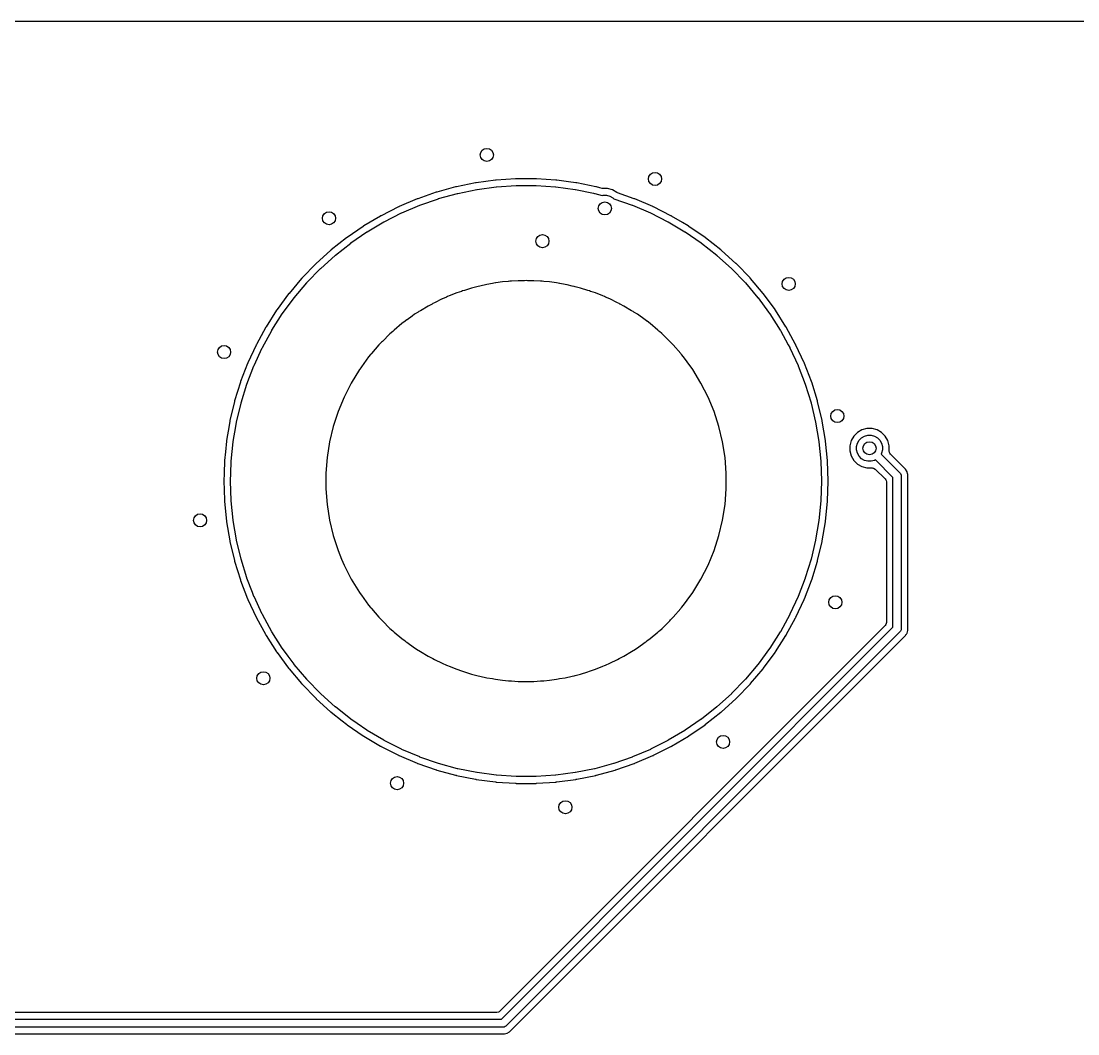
# Model space of a CAD drawing. Header units: inches. Extents: x 0.79 to 7.64, y -5.35 to -0.98.
# Drawn here: x 5.103 to 6.37, y -2.198 to -0.984 of the extents above; entities that cross this region are included whole.
import ezdxf

# ---------------------------------------------------------------- set-up
doc = ezdxf.new("R2010")
doc.units = ezdxf.units.IN
doc.header["$MEASUREMENT"] = 0
doc.layers.add('BLACK', color=250, linetype='CONTINUOUS')

msp = doc.modelspace()

# ---------------------------------------------------------------- linework, layer by layer
at = {"layer": 'BLACK', "linetype": 'CONTINUOUS'}
for p, q in [((4.4137, -0.9843), (7.4407, -0.9843)), ((5.648, -1.1781), (5.6251, -1.1828)), ((5.6482, -1.1781), (5.648, -1.1781)), ((5.6485, -1.178), (5.6482, -1.1781)), ((5.6488, -1.178), (5.6485, -1.178)), ((5.672, -1.1749), (5.6488, -1.178)), ((5.6722, -1.1749), (5.672, -1.1749)), ((5.6725, -1.1748), (5.6722, -1.1749)), ((5.6722, -1.1749), (5.6722, -1.1749)), ((5.6728, -1.1748), (5.6725, -1.1748)), ((5.6725, -1.1748), (5.6725, -1.1748)), ((5.6725, -1.1748), (5.6725, -1.1748)), ((5.6961, -1.1732), (5.6728, -1.1748)), ((5.6963, -1.1732), (5.6961, -1.1732)), ((5.6964, -1.1732), (5.6963, -1.1732)), ((5.6967, -1.1732), (5.6964, -1.1732)), ((5.6964, -1.1732), (5.6964, -1.1732)), ((5.697, -1.1732), (5.6967, -1.1732)), ((5.7203, -1.1732), (5.697, -1.1732)), ((5.697, -1.1732), (5.697, -1.1732)), ((5.7206, -1.1732), (5.7203, -1.1732)), ((5.7203, -1.1732), (5.7203, -1.1732)), ((5.7209, -1.1732), (5.7206, -1.1732)), ((5.721, -1.1732), (5.7209, -1.1732)), ((5.7209, -1.1732), (5.7209, -1.1732)), ((5.7212, -1.1732), (5.721, -1.1732)), ((5.7445, -1.1748), (5.7212, -1.1732)), ((5.7448, -1.1748), (5.7445, -1.1748)), ((5.7451, -1.1749), (5.7448, -1.1748)), ((5.7453, -1.1749), (5.7451, -1.1749)), ((5.7454, -1.1749), (5.7453, -1.1749)), ((5.7596, -1.1768), (5.7454, -1.1749)), ((5.7685, -1.178), (5.7596, -1.1768)), ((5.7688, -1.178), (5.7685, -1.178)), ((5.7691, -1.1781), (5.7688, -1.178)), ((5.7688, -1.178), (5.7688, -1.178)), ((5.7688, -1.178), (5.7688, -1.178)), ((5.7694, -1.1781), (5.7691, -1.1781)), ((5.7923, -1.1828), (5.7694, -1.1781)), ((5.7694, -1.1781), (5.7694, -1.1781)), ((5.7694, -1.1781), (5.7694, -1.1781)), ((5.6009, -1.1894), (5.5788, -1.1971)), ((5.6011, -1.1893), (5.6009, -1.1894)), ((5.6014, -1.1892), (5.6011, -1.1893)), ((5.6017, -1.1892), (5.6014, -1.1892)), ((5.6242, -1.183), (5.6017, -1.1892)), ((5.6038, -1.197), (5.6264, -1.1908)), ((5.6245, -1.1829), (5.6242, -1.183)), ((5.6248, -1.1829), (5.6245, -1.1829)), ((5.625, -1.1828), (5.6248, -1.1829)), ((5.6251, -1.1828), (5.625, -1.1828)), ((5.6251, -1.1828), (5.6251, -1.1828)), ((5.6251, -1.1828), (5.6251, -1.1828)), ((5.6264, -1.1908), (5.6267, -1.1907)), ((5.6267, -1.1907), (5.6496, -1.1861)), ((5.6496, -1.1861), (5.6499, -1.186)), ((5.6499, -1.186), (5.673, -1.1829)), ((5.673, -1.1829), (5.6734, -1.1829)), ((5.6734, -1.1829), (5.6967, -1.1813)), ((5.6967, -1.1813), (5.697, -1.1813)), ((5.697, -1.1813), (5.7203, -1.1813)), ((5.7203, -1.1813), (5.7207, -1.1813)), ((5.7207, -1.1813), (5.744, -1.1829)), ((5.744, -1.1829), (5.7443, -1.1829)), ((5.7443, -1.1829), (5.7674, -1.186)), ((5.7674, -1.186), (5.7678, -1.1861)), ((5.7678, -1.1861), (5.7896, -1.1905)), ((5.7896, -1.1905), (5.7906, -1.1907)), ((5.7906, -1.1907), (5.791, -1.1908)), ((5.791, -1.1908), (5.8001, -1.1933)), ((5.7925, -1.1829), (5.7923, -1.1828)), ((5.7928, -1.1829), (5.7925, -1.1829)), ((5.7925, -1.1829), (5.7925, -1.1829)), ((5.7925, -1.1829), (5.7925, -1.1829)), ((5.7931, -1.183), (5.7928, -1.1829)), ((5.7928, -1.1829), (5.7928, -1.1829)), ((5.7973, -1.1841), (5.7931, -1.183)), ((5.8, -1.1849), (5.7973, -1.1841)), ((5.801, -1.185), (5.8, -1.1849)), ((5.8063, -1.185), (5.801, -1.185)), ((5.8123, -1.1866), (5.8063, -1.185)), ((5.8063, -1.185), (5.8063, -1.185)), ((5.8177, -1.1897), (5.8123, -1.1866)), ((5.8178, -1.1898), (5.8177, -1.1897)), ((5.8177, -1.1897), (5.8177, -1.1897)), ((5.8185, -1.1901), (5.8178, -1.1898)), ((5.8385, -1.1971), (5.8185, -1.1901)), ((5.578, -1.1974), (5.5565, -1.2065)), ((5.5783, -1.1973), (5.578, -1.1974)), ((5.5786, -1.1972), (5.5783, -1.1973)), ((5.5788, -1.1971), (5.5786, -1.1972)), ((5.5815, -1.2047), (5.6035, -1.1971)), ((5.6035, -1.1971), (5.6038, -1.197)), ((5.8001, -1.1933), (5.8011, -1.193)), ((5.8011, -1.193), (5.8052, -1.193)), ((5.8052, -1.193), (5.8092, -1.1941)), ((5.8092, -1.1941), (5.8127, -1.1962)), ((5.8127, -1.1962), (5.8136, -1.197)), ((5.8136, -1.197), (5.8138, -1.1971)), ((5.8138, -1.1971), (5.8359, -1.2047)), ((5.8388, -1.1972), (5.8385, -1.1971)), ((5.8391, -1.1973), (5.8388, -1.1972)), ((5.8393, -1.1974), (5.8391, -1.1973)), ((5.8608, -1.2065), (5.8393, -1.1974)), ((5.5557, -1.2069), (5.5349, -1.2174)), ((5.5385, -1.2246), (5.5594, -1.2141)), ((5.556, -1.2068), (5.5557, -1.2069)), ((5.5563, -1.2066), (5.556, -1.2068)), ((5.5565, -1.2065), (5.5563, -1.2066)), ((5.5594, -1.2141), (5.5597, -1.214)), ((5.5597, -1.214), (5.5812, -1.2048)), ((5.5812, -1.2048), (5.5815, -1.2047)), ((5.8359, -1.2047), (5.8362, -1.2048)), ((5.8362, -1.2048), (5.8577, -1.214)), ((5.8577, -1.214), (5.858, -1.2141)), ((5.858, -1.2141), (5.8788, -1.2246)), ((5.8611, -1.2066), (5.8608, -1.2065)), ((5.8614, -1.2068), (5.8611, -1.2066)), ((5.8616, -1.2069), (5.8614, -1.2068)), ((5.8824, -1.2174), (5.8616, -1.2069)), ((5.5341, -1.2178), (5.514, -1.2297)), ((5.5181, -1.2367), (5.5382, -1.2248)), ((5.5343, -1.2177), (5.5341, -1.2178)), ((5.5346, -1.2175), (5.5343, -1.2177)), ((5.5349, -1.2174), (5.5346, -1.2175)), ((5.5382, -1.2248), (5.5385, -1.2246)), ((5.8788, -1.2246), (5.8791, -1.2248)), ((5.8791, -1.2248), (5.8992, -1.2367)), ((5.8827, -1.2175), (5.8824, -1.2174)), ((5.883, -1.2177), (5.8827, -1.2175)), ((5.8832, -1.2178), (5.883, -1.2177)), ((5.8964, -1.2256), (5.8832, -1.2178)), ((5.9031, -1.2296), (5.8964, -1.2256)), ((5.5133, -1.2302), (5.494, -1.2434)), ((5.4986, -1.2501), (5.5179, -1.2369)), ((5.5135, -1.23), (5.5133, -1.2302)), ((5.5138, -1.2299), (5.5135, -1.23)), ((5.514, -1.2297), (5.5138, -1.2299)), ((5.5179, -1.2369), (5.5181, -1.2367)), ((5.8992, -1.2367), (5.8995, -1.2369)), ((5.8995, -1.2369), (5.9187, -1.2501)), ((5.9033, -1.2297), (5.9031, -1.2296)), ((5.9035, -1.2299), (5.9033, -1.2297)), ((5.9038, -1.23), (5.9035, -1.2299)), ((5.904, -1.2302), (5.9038, -1.23)), ((5.9038, -1.23), (5.9038, -1.23)), ((5.9233, -1.2434), (5.904, -1.2302)), ((5.4933, -1.2439), (5.475, -1.2584)), ((5.48, -1.2647), (5.4984, -1.2503)), ((5.4936, -1.2438), (5.4933, -1.2439)), ((5.4938, -1.2436), (5.4936, -1.2438)), ((5.494, -1.2434), (5.4938, -1.2436)), ((5.4984, -1.2503), (5.4986, -1.2501)), ((5.9187, -1.2501), (5.919, -1.2503)), ((5.919, -1.2503), (5.9373, -1.2647)), ((5.9235, -1.2435), (5.9233, -1.2434)), ((5.9235, -1.2436), (5.9235, -1.2435)), ((5.9238, -1.2438), (5.9235, -1.2436)), ((5.924, -1.2439), (5.9238, -1.2438)), ((5.9238, -1.2438), (5.9238, -1.2438)), ((5.9423, -1.2584), (5.924, -1.2439)), ((5.924, -1.2439), (5.924, -1.2439)), ((5.4743, -1.259), (5.457, -1.2746)), ((5.4625, -1.2806), (5.4798, -1.265)), ((5.4746, -1.2588), (5.4743, -1.259)), ((5.4747, -1.2586), (5.4746, -1.2588)), ((5.4748, -1.2586), (5.4747, -1.2586)), ((5.475, -1.2584), (5.4748, -1.2586)), ((5.4748, -1.2586), (5.4748, -1.2586)), ((5.4748, -1.2586), (5.4748, -1.2586)), ((5.4798, -1.265), (5.48, -1.2647)), ((5.9373, -1.2647), (5.9375, -1.265)), ((5.9375, -1.265), (5.9549, -1.2806)), ((5.9425, -1.2586), (5.9423, -1.2584)), ((5.9423, -1.2584), (5.9423, -1.2584)), ((5.9428, -1.2588), (5.9425, -1.2586)), ((5.943, -1.259), (5.9428, -1.2588)), ((5.9428, -1.2588), (5.9428, -1.2588)), ((5.9603, -1.2746), (5.943, -1.259)), ((5.943, -1.259), (5.943, -1.259)), ((5.943, -1.259), (5.943, -1.259)), ((5.4564, -1.2752), (5.4402, -1.292)), ((5.4566, -1.275), (5.4564, -1.2752)), ((5.4568, -1.2748), (5.4566, -1.275)), ((5.457, -1.2746), (5.4568, -1.2748)), ((5.9605, -1.2748), (5.9603, -1.2746)), ((5.9603, -1.2746), (5.9603, -1.2746)), ((5.9603, -1.2746), (5.9603, -1.2746)), ((5.9607, -1.275), (5.9605, -1.2748)), ((5.9605, -1.2748), (5.9605, -1.2748)), ((5.9609, -1.2752), (5.9607, -1.275)), ((5.9772, -1.292), (5.9609, -1.2752)), ((5.9609, -1.2752), (5.9609, -1.2752)), ((5.9609, -1.2752), (5.9609, -1.2752)), ((5.44, -1.2922), (5.4398, -1.2925)), ((5.4402, -1.292), (5.44, -1.2922)), ((5.446, -1.2976), (5.4622, -1.2808)), ((5.4622, -1.2808), (5.4625, -1.2806)), ((5.9549, -1.2806), (5.9551, -1.2808)), ((5.9551, -1.2808), (5.9713, -1.2976)), ((5.9773, -1.2922), (5.9772, -1.292)), ((5.9772, -1.292), (5.9772, -1.292)), ((5.9776, -1.2925), (5.9773, -1.2922)), ((5.4396, -1.2927), (5.4245, -1.3105)), ((5.4307, -1.3157), (5.4458, -1.2979)), ((5.4398, -1.2925), (5.4396, -1.2927)), ((5.4458, -1.2979), (5.446, -1.2976)), ((5.6434, -1.3041), (5.6347, -1.3069)), ((5.6495, -1.3026), (5.6434, -1.3041)), ((5.6496, -1.3026), (5.6495, -1.3026)), ((5.6495, -1.3026), (5.6495, -1.3026)), ((5.6512, -1.3022), (5.6496, -1.3026)), ((5.6533, -1.3017), (5.6512, -1.3022)), ((5.6618, -1.2997), (5.6533, -1.3017)), ((5.6533, -1.3017), (5.6533, -1.3017)), ((5.6533, -1.3017), (5.6533, -1.3017)), ((5.6683, -1.2986), (5.6618, -1.2997)), ((5.6684, -1.2986), (5.6683, -1.2986)), ((5.6701, -1.2983), (5.6684, -1.2986)), ((5.6722, -1.298), (5.6701, -1.2983)), ((5.6723, -1.298), (5.6722, -1.298)), ((5.6804, -1.2967), (5.6723, -1.298)), ((5.6723, -1.298), (5.6723, -1.298)), ((5.6874, -1.2962), (5.6804, -1.2967)), ((5.6804, -1.2967), (5.6804, -1.2967)), ((5.6875, -1.2962), (5.6874, -1.2962)), ((5.6893, -1.296), (5.6875, -1.2962)), ((5.6913, -1.2959), (5.6893, -1.296)), ((5.6914, -1.2959), (5.6913, -1.2959)), ((5.6992, -1.2953), (5.6914, -1.2959)), ((5.6914, -1.2959), (5.6914, -1.2959)), ((5.7067, -1.2953), (5.6992, -1.2953)), ((5.7087, -1.2952), (5.7067, -1.2953)), ((5.7106, -1.2953), (5.7087, -1.2952)), ((5.7181, -1.2953), (5.7106, -1.2953)), ((5.7259, -1.2959), (5.7181, -1.2953)), ((5.7181, -1.2953), (5.7181, -1.2953)), ((5.726, -1.2959), (5.7259, -1.2959)), ((5.728, -1.296), (5.726, -1.2959)), ((5.7298, -1.2962), (5.728, -1.296)), ((5.7299, -1.2962), (5.7298, -1.2962)), ((5.7369, -1.2967), (5.7299, -1.2962)), ((5.745, -1.298), (5.7369, -1.2967)), ((5.7369, -1.2967), (5.7369, -1.2967)), ((5.7451, -1.298), (5.745, -1.298)), ((5.745, -1.298), (5.745, -1.298)), ((5.7472, -1.2983), (5.7451, -1.298)), ((5.7489, -1.2986), (5.7472, -1.2983)), ((5.749, -1.2986), (5.7489, -1.2986)), ((5.7556, -1.2997), (5.749, -1.2986)), ((5.7578, -1.3002), (5.7556, -1.2997)), ((5.7556, -1.2997), (5.7556, -1.2997)), ((5.764, -1.3017), (5.7578, -1.3002)), ((5.7641, -1.3017), (5.764, -1.3017)), ((5.764, -1.3017), (5.764, -1.3017)), ((5.7662, -1.3022), (5.7641, -1.3017)), ((5.7677, -1.3026), (5.7662, -1.3022)), ((5.7739, -1.3041), (5.7677, -1.3026)), ((5.7826, -1.3069), (5.7739, -1.3041)), ((5.7739, -1.3041), (5.7739, -1.3041)), ((5.7739, -1.3041), (5.7739, -1.3041)), ((5.9713, -1.2976), (5.9716, -1.2979)), ((5.9716, -1.2979), (5.9866, -1.3157)), ((5.9777, -1.2927), (5.9776, -1.2925)), ((5.9776, -1.2925), (5.9776, -1.2925)), ((5.9928, -1.3105), (5.9777, -1.2927)), ((5.424, -1.3112), (5.4101, -1.33)), ((5.4166, -1.3348), (5.4305, -1.316)), ((5.4241, -1.311), (5.424, -1.3112)), ((5.4243, -1.3107), (5.4241, -1.311)), ((5.4245, -1.3105), (5.4243, -1.3107)), ((5.4305, -1.316), (5.4307, -1.3157)), ((5.608, -1.3171), (5.599, -1.3218)), ((5.6084, -1.317), (5.608, -1.3171)), ((5.608, -1.3171), (5.608, -1.3171)), ((5.608, -1.3171), (5.608, -1.3171)), ((5.6132, -1.315), (5.6084, -1.317)), ((5.6133, -1.315), (5.6132, -1.315)), ((5.6132, -1.315), (5.6132, -1.315)), ((5.6145, -1.3144), (5.6133, -1.315)), ((5.6165, -1.3136), (5.6145, -1.3144)), ((5.6166, -1.3136), (5.6165, -1.3136)), ((5.6255, -1.3099), (5.6166, -1.3136)), ((5.6166, -1.3136), (5.6166, -1.3136)), ((5.6311, -1.3081), (5.6255, -1.3099)), ((5.6255, -1.3099), (5.6255, -1.3099)), ((5.6312, -1.3081), (5.6311, -1.3081)), ((5.6311, -1.3081), (5.6311, -1.3081)), ((5.6326, -1.3075), (5.6312, -1.3081)), ((5.6347, -1.3069), (5.6326, -1.3075)), ((5.6347, -1.3069), (5.6347, -1.3069)), ((5.6347, -1.3069), (5.6347, -1.3069)), ((5.7827, -1.3069), (5.7826, -1.3069)), ((5.7826, -1.3069), (5.7826, -1.3069)), ((5.7847, -1.3075), (5.7827, -1.3069)), ((5.7861, -1.3081), (5.7847, -1.3075)), ((5.7862, -1.3081), (5.7861, -1.3081)), ((5.7919, -1.3099), (5.7862, -1.3081)), ((5.7862, -1.3081), (5.7862, -1.3081)), ((5.8007, -1.3136), (5.7919, -1.3099)), ((5.7919, -1.3099), (5.7919, -1.3099)), ((5.8008, -1.3136), (5.8007, -1.3136)), ((5.8007, -1.3136), (5.8007, -1.3136)), ((5.8028, -1.3144), (5.8008, -1.3136)), ((5.804, -1.315), (5.8028, -1.3144)), ((5.8041, -1.315), (5.804, -1.315)), ((5.8093, -1.3171), (5.8041, -1.315)), ((5.8041, -1.315), (5.8041, -1.315)), ((5.8184, -1.3218), (5.8093, -1.3171)), ((5.8093, -1.3171), (5.8093, -1.3171)), ((5.9866, -1.3157), (5.9868, -1.316)), ((5.9868, -1.316), (5.9994, -1.333)), ((5.9929, -1.3106), (5.9928, -1.3105)), ((5.993, -1.3107), (5.9929, -1.3106)), ((5.9932, -1.311), (5.993, -1.3107)), ((5.9934, -1.3112), (5.9932, -1.311)), ((6.0072, -1.33), (5.9934, -1.3112)), ((5.9934, -1.3112), (5.9934, -1.3112)), ((5.41, -1.3302), (5.4098, -1.3305)), ((5.4101, -1.33), (5.41, -1.3302)), ((5.5912, -1.3257), (5.5821, -1.3313)), ((5.5959, -1.3233), (5.5912, -1.3257)), ((5.596, -1.3233), (5.5959, -1.3233)), ((5.5959, -1.3233), (5.5959, -1.3233)), ((5.597, -1.3227), (5.596, -1.3233)), ((5.5989, -1.3218), (5.597, -1.3227)), ((5.599, -1.3218), (5.5989, -1.3218)), ((5.8203, -1.3227), (5.8184, -1.3218)), ((5.8213, -1.3233), (5.8203, -1.3227)), ((5.8214, -1.3233), (5.8213, -1.3233)), ((5.8261, -1.3257), (5.8214, -1.3233)), ((5.8352, -1.3313), (5.8261, -1.3257)), ((5.8261, -1.3257), (5.8261, -1.3257)), ((5.8261, -1.3257), (5.8261, -1.3257)), ((5.8261, -1.3257), (5.8261, -1.3257)), ((6.0074, -1.3302), (6.0072, -1.33)), ((6.0075, -1.3304), (6.0074, -1.3302)), ((6.0075, -1.3305), (6.0075, -1.3304)), ((5.4096, -1.3307), (5.3971, -1.3504)), ((5.4039, -1.3547), (5.4164, -1.335)), ((5.4098, -1.3305), (5.4096, -1.3307)), ((5.4164, -1.335), (5.4166, -1.3348)), ((5.5659, -1.3423), (5.5643, -1.3434)), ((5.566, -1.3422), (5.5659, -1.3423)), ((5.5721, -1.3378), (5.566, -1.3422)), ((5.5751, -1.3356), (5.5721, -1.3378)), ((5.5793, -1.333), (5.5751, -1.3356)), ((5.5751, -1.3356), (5.5751, -1.3356)), ((5.5751, -1.3356), (5.5751, -1.3356)), ((5.5794, -1.3329), (5.5793, -1.333)), ((5.5803, -1.3324), (5.5794, -1.3329)), ((5.582, -1.3313), (5.5803, -1.3324)), ((5.5821, -1.3313), (5.582, -1.3313)), ((5.5821, -1.3313), (5.5821, -1.3313)), ((5.8353, -1.3313), (5.8352, -1.3313)), ((5.8371, -1.3324), (5.8353, -1.3313)), ((5.8379, -1.3329), (5.8371, -1.3324)), ((5.838, -1.333), (5.8379, -1.3329)), ((5.8422, -1.3356), (5.838, -1.333)), ((5.8514, -1.3422), (5.8422, -1.3356)), ((5.8422, -1.3356), (5.8422, -1.3356)), ((5.8422, -1.3356), (5.8422, -1.3356)), ((5.8514, -1.3423), (5.8514, -1.3422)), ((5.8514, -1.3422), (5.8514, -1.3422)), ((5.853, -1.3434), (5.8514, -1.3423)), ((5.9994, -1.333), (6.0007, -1.3348)), ((6.0007, -1.3348), (6.0009, -1.335)), ((6.0009, -1.335), (6.0133, -1.3545)), ((6.0077, -1.3307), (6.0075, -1.3305)), ((6.0203, -1.3504), (6.0077, -1.3307)), ((6.0077, -1.3307), (6.0077, -1.3307)), ((5.3966, -1.3511), (5.3854, -1.3716)), ((5.3925, -1.3755), (5.4037, -1.355)), ((5.3968, -1.3509), (5.3966, -1.3511)), ((5.3969, -1.3506), (5.3968, -1.3509)), ((5.3971, -1.3504), (5.3969, -1.3506)), ((5.4037, -1.355), (5.4039, -1.3547)), ((5.5493, -1.3556), (5.5489, -1.3561)), ((5.5507, -1.3545), (5.5493, -1.3556)), ((5.5599, -1.3467), (5.5507, -1.3545)), ((5.5507, -1.3545), (5.5507, -1.3545)), ((5.5507, -1.3545), (5.5507, -1.3545)), ((5.5636, -1.344), (5.5599, -1.3467)), ((5.5599, -1.3467), (5.5599, -1.3467)), ((5.5637, -1.3439), (5.5636, -1.344)), ((5.5636, -1.344), (5.5636, -1.344)), ((5.5643, -1.3434), (5.5637, -1.3439)), ((5.8536, -1.3439), (5.853, -1.3434)), ((5.8537, -1.344), (5.8536, -1.3439)), ((5.8575, -1.3467), (5.8537, -1.344)), ((5.8666, -1.3545), (5.8575, -1.3467)), ((5.8575, -1.3467), (5.8575, -1.3467)), ((5.8575, -1.3467), (5.8575, -1.3467)), ((5.868, -1.3556), (5.8666, -1.3545)), ((5.8666, -1.3545), (5.8666, -1.3545)), ((5.8666, -1.3545), (5.8666, -1.3545)), ((5.8685, -1.3561), (5.868, -1.3556)), ((6.0133, -1.3545), (6.0134, -1.3547)), ((6.0134, -1.3547), (6.0136, -1.355)), ((6.0136, -1.355), (6.0231, -1.3723)), ((6.0204, -1.3506), (6.0203, -1.3504)), ((6.0203, -1.3504), (6.0203, -1.3504)), ((6.0206, -1.3509), (6.0204, -1.3506)), ((6.0207, -1.3511), (6.0206, -1.3509)), ((6.0319, -1.3716), (6.0207, -1.3511)), ((5.5364, -1.368), (5.5354, -1.369)), ((5.5365, -1.368), (5.5364, -1.368)), ((5.5455, -1.3589), (5.5365, -1.368)), ((5.5365, -1.368), (5.5365, -1.368)), ((5.5488, -1.3561), (5.5455, -1.3589)), ((5.5489, -1.3561), (5.5488, -1.3561)), ((5.5488, -1.3561), (5.5488, -1.3561)), ((5.8686, -1.3561), (5.8685, -1.3561)), ((5.8716, -1.3587), (5.8686, -1.3561)), ((5.8718, -1.3589), (5.8716, -1.3587)), ((5.8809, -1.368), (5.8718, -1.3589)), ((5.8718, -1.3589), (5.8718, -1.3589)), ((5.8819, -1.369), (5.8809, -1.368)), ((5.385, -1.3724), (5.3752, -1.3936)), ((5.3825, -1.397), (5.3923, -1.3758)), ((5.3851, -1.3721), (5.385, -1.3724)), ((5.3853, -1.3718), (5.3851, -1.3721)), ((5.3854, -1.3716), (5.3853, -1.3718)), ((5.3923, -1.3758), (5.3925, -1.3755)), ((5.5322, -1.3723), (5.5233, -1.3827)), ((5.535, -1.3695), (5.5322, -1.3723)), ((5.5322, -1.3723), (5.5322, -1.3723)), ((5.5351, -1.3694), (5.535, -1.3695)), ((5.535, -1.3695), (5.535, -1.3695)), ((5.5354, -1.369), (5.5351, -1.3694)), ((5.8823, -1.3694), (5.8819, -1.369)), ((5.8852, -1.3723), (5.8823, -1.3694)), ((5.8941, -1.3827), (5.8852, -1.3723)), ((6.0231, -1.3723), (6.0248, -1.3755)), ((6.0248, -1.3755), (6.025, -1.3758)), ((6.025, -1.3758), (6.0348, -1.397)), ((6.032, -1.3718), (6.0319, -1.3716)), ((6.0321, -1.3718), (6.032, -1.3718)), ((6.0322, -1.3721), (6.0321, -1.3718)), ((6.0323, -1.3724), (6.0322, -1.3721)), ((6.0421, -1.3936), (6.0323, -1.3724)), ((5.3751, -1.3938), (5.3749, -1.3941)), ((5.3752, -1.3936), (5.3751, -1.3938)), ((5.5199, -1.3866), (5.5112, -1.3985)), ((5.5223, -1.3838), (5.5199, -1.3866)), ((5.5224, -1.3837), (5.5223, -1.3838)), ((5.5223, -1.3838), (5.5223, -1.3838)), ((5.5226, -1.3835), (5.5224, -1.3837)), ((5.5232, -1.3827), (5.5226, -1.3835)), ((5.5233, -1.3827), (5.5232, -1.3827)), ((5.8948, -1.3835), (5.8941, -1.3827)), ((5.8949, -1.3837), (5.8948, -1.3835)), ((5.895, -1.3838), (5.8949, -1.3837)), ((5.8974, -1.3866), (5.895, -1.3838)), ((5.9061, -1.3986), (5.8974, -1.3866)), ((6.0423, -1.3938), (6.0421, -1.3936)), ((6.0421, -1.3936), (6.0421, -1.3936)), ((6.0424, -1.3941), (6.0423, -1.3938)), ((5.3748, -1.3944), (5.3664, -1.4161)), ((5.374, -1.4191), (5.3824, -1.3973)), ((5.3749, -1.3941), (5.3748, -1.3944)), ((5.3824, -1.3973), (5.3825, -1.397)), ((5.5088, -1.4019), (5.4989, -1.418)), ((5.5108, -1.3992), (5.5088, -1.4019)), ((5.5088, -1.4019), (5.5088, -1.4019)), ((5.5109, -1.3991), (5.5108, -1.3992)), ((5.5112, -1.3986), (5.5109, -1.399)), ((5.5109, -1.399), (5.5109, -1.3991)), ((5.5112, -1.3985), (5.5112, -1.3986)), ((5.9064, -1.399), (5.9061, -1.3986)), ((5.9065, -1.3991), (5.9064, -1.399)), ((5.9085, -1.4019), (5.9065, -1.3991)), ((5.9184, -1.418), (5.9085, -1.4019)), ((5.9085, -1.4019), (5.9085, -1.4019)), ((5.9085, -1.4019), (5.9085, -1.4019)), ((6.0348, -1.397), (6.0349, -1.3973)), ((6.0349, -1.3973), (6.0433, -1.4191)), ((6.0425, -1.3944), (6.0424, -1.3941)), ((6.0509, -1.4161), (6.0425, -1.3944)), ((5.3662, -1.417), (5.3592, -1.4393)), ((5.3664, -1.4164), (5.3662, -1.4167)), ((5.3662, -1.4167), (5.3662, -1.417)), ((5.3664, -1.4161), (5.3664, -1.4164)), ((5.3739, -1.4194), (5.374, -1.4191)), ((5.4989, -1.418), (5.4904, -1.4348)), ((5.4989, -1.418), (5.4989, -1.418)), ((5.9269, -1.4348), (5.9184, -1.418)), ((5.9184, -1.418), (5.9184, -1.418)), ((5.9184, -1.418), (5.9184, -1.418)), ((5.9184, -1.418), (5.9184, -1.418)), ((6.0433, -1.4191), (6.0434, -1.4194)), ((6.0509, -1.4163), (6.0509, -1.4161)), ((6.051, -1.4164), (6.0509, -1.4163)), ((6.0511, -1.4167), (6.051, -1.4164)), ((6.0512, -1.417), (6.0511, -1.4167)), ((6.0511, -1.4167), (6.0511, -1.4167)), ((6.0511, -1.4167), (6.0511, -1.4167)), ((6.0581, -1.4393), (6.0512, -1.417)), ((5.367, -1.4417), (5.3739, -1.4194)), ((6.0434, -1.4194), (6.0504, -1.4417)), ((5.359, -1.4401), (5.3536, -1.4628)), ((5.3591, -1.4398), (5.359, -1.4401)), ((5.3592, -1.4395), (5.3591, -1.4398)), ((5.3592, -1.4393), (5.3592, -1.4395)), ((5.3615, -1.4647), (5.3669, -1.442)), ((5.3669, -1.442), (5.367, -1.4417)), ((5.4904, -1.4348), (5.4832, -1.4522)), ((5.9342, -1.4522), (5.9269, -1.4348)), ((6.0504, -1.4417), (6.0504, -1.442)), ((6.0504, -1.442), (6.0559, -1.4647)), ((6.0582, -1.4395), (6.0581, -1.4393)), ((6.0582, -1.4398), (6.0582, -1.4395)), ((6.0583, -1.4401), (6.0582, -1.4398)), ((6.0637, -1.4628), (6.0583, -1.4401)), ((6.0583, -1.4401), (6.0583, -1.4401)), ((6.0583, -1.4401), (6.0583, -1.4401)), ((5.4832, -1.4522), (5.4773, -1.4702)), ((5.94, -1.4702), (5.9342, -1.4522)), ((5.3526, -1.4688), (5.3495, -1.4867)), ((5.3534, -1.4637), (5.3526, -1.4688)), ((5.3526, -1.4688), (5.3526, -1.4688)), ((5.3535, -1.4634), (5.3534, -1.4637)), ((5.3536, -1.4628), (5.3535, -1.4631)), ((5.3535, -1.4631), (5.3535, -1.4634)), ((5.3605, -1.4702), (5.3614, -1.465)), ((5.3614, -1.465), (5.3615, -1.4647)), ((6.0559, -1.4647), (6.0559, -1.465)), ((6.0559, -1.465), (6.0598, -1.488)), ((6.0638, -1.4631), (6.0637, -1.4628)), ((6.0638, -1.4634), (6.0638, -1.4631)), ((6.0639, -1.4637), (6.0638, -1.4634)), ((6.0678, -1.4867), (6.0639, -1.4637)), ((5.3575, -1.488), (5.3605, -1.4702)), ((5.4773, -1.4702), (5.4729, -1.4885)), ((5.4773, -1.4702), (5.4773, -1.4702)), ((5.9444, -1.4885), (5.94, -1.4702)), ((6.1016, -1.4815), (6.0984, -1.4869)), ((6.106, -1.4771), (6.1016, -1.4815)), ((6.1113, -1.474), (6.106, -1.4771)), ((6.1109, -1.4836), (6.1144, -1.4815)), ((6.1174, -1.4724), (6.1113, -1.474)), ((6.1144, -1.4815), (6.1184, -1.4804)), ((6.1236, -1.4724), (6.1174, -1.4724)), ((6.1174, -1.4724), (6.1174, -1.4724)), ((6.1184, -1.4804), (6.1225, -1.4804)), ((6.1225, -1.4804), (6.1265, -1.4815)), ((6.1296, -1.474), (6.1236, -1.4724)), ((6.1236, -1.4724), (6.1236, -1.4724)), ((6.1265, -1.4815), (6.1301, -1.4836)), ((6.135, -1.4771), (6.1296, -1.474)), ((6.1394, -1.4815), (6.135, -1.4771)), ((6.1425, -1.4869), (6.1394, -1.4815)), ((5.3494, -1.4876), (5.3481, -1.5005)), ((5.3495, -1.4873), (5.3494, -1.4876)), ((5.3495, -1.4867), (5.3495, -1.4869)), ((5.3495, -1.4869), (5.3495, -1.487)), ((5.3495, -1.487), (5.3495, -1.487)), ((5.3495, -1.487), (5.3495, -1.4873)), ((5.3551, -1.5116), (5.3575, -1.4884)), ((5.3575, -1.4884), (5.3575, -1.488)), ((5.4729, -1.4885), (5.47, -1.5072)), ((5.9474, -1.5072), (5.9444, -1.4885)), ((6.0598, -1.488), (6.0598, -1.4884)), ((6.0598, -1.4884), (6.0622, -1.5116)), ((6.0678, -1.487), (6.0678, -1.4867)), ((6.0679, -1.4873), (6.0678, -1.487)), ((6.0679, -1.4876), (6.0679, -1.4873)), ((6.0702, -1.5108), (6.0679, -1.4876)), ((6.0984, -1.4869), (6.0968, -1.493)), ((6.0968, -1.493), (6.0968, -1.4992)), ((6.1049, -1.494), (6.1059, -1.49)), ((6.1049, -1.4981), (6.1049, -1.494)), ((6.1059, -1.49), (6.108, -1.4865)), ((6.108, -1.4865), (6.1109, -1.4836)), ((6.1301, -1.4836), (6.133, -1.4865)), ((6.133, -1.4865), (6.135, -1.49)), ((6.135, -1.49), (6.1361, -1.494)), ((6.1361, -1.494), (6.1361, -1.4981)), ((6.1441, -1.493), (6.1425, -1.4869)), ((6.1441, -1.4992), (6.1441, -1.493)), ((6.1441, -1.493), (6.1441, -1.493)), ((5.3481, -1.5005), (5.3471, -1.5108)), ((5.47, -1.5072), (5.4685, -1.526)), ((5.47, -1.5072), (5.47, -1.5072)), ((5.9488, -1.526), (5.9474, -1.5072)), ((6.0968, -1.4992), (6.0984, -1.5052)), ((6.0984, -1.5052), (6.1016, -1.5106)), ((6.1059, -1.5021), (6.1049, -1.4981)), ((6.108, -1.5056), (6.1059, -1.5021)), ((6.1109, -1.5086), (6.108, -1.5056)), ((6.135, -1.5021), (6.1344, -1.5031)), ((6.1344, -1.5031), (6.157, -1.5257)), ((6.1361, -1.4981), (6.135, -1.5021)), ((6.1441, -1.4993), (6.1441, -1.4992)), ((6.1442, -1.4993), (6.1441, -1.4993)), ((6.1445, -1.5013), (6.1442, -1.4993)), ((6.1449, -1.5021), (6.1445, -1.5013)), ((6.1456, -1.5031), (6.1449, -1.5021)), ((6.1596, -1.517), (6.1456, -1.5031)), ((5.347, -1.5117), (5.3466, -1.5257)), ((5.3471, -1.5111), (5.347, -1.5114)), ((5.347, -1.5114), (5.347, -1.5115)), ((5.347, -1.5115), (5.347, -1.5117)), ((5.3471, -1.5108), (5.3471, -1.5111)), ((5.3546, -1.526), (5.3551, -1.5119)), ((5.3551, -1.5119), (5.3551, -1.5116)), ((6.0622, -1.5116), (6.0622, -1.5119)), ((6.0622, -1.5119), (6.063, -1.5353)), ((6.0703, -1.5111), (6.0702, -1.5108)), ((6.0703, -1.5114), (6.0703, -1.5111)), ((6.0703, -1.5117), (6.0703, -1.5114)), ((6.0711, -1.535), (6.0703, -1.5117)), ((6.1016, -1.5106), (6.106, -1.515)), ((6.106, -1.515), (6.1113, -1.5181)), ((6.1144, -1.5106), (6.1109, -1.5086)), ((6.1113, -1.5181), (6.1174, -1.5197)), ((6.1184, -1.5117), (6.1144, -1.5106)), ((6.1174, -1.5197), (6.1174, -1.5197)), ((6.1174, -1.5197), (6.1236, -1.5197)), ((6.1225, -1.5117), (6.1184, -1.5117)), ((6.1265, -1.5106), (6.1225, -1.5117)), ((6.1236, -1.5197), (6.1243, -1.5198)), ((6.1243, -1.5198), (6.1247, -1.5198)), ((6.1247, -1.5198), (6.1253, -1.5199)), ((6.1253, -1.5199), (6.1273, -1.521)), ((6.1275, -1.51), (6.1265, -1.5106)), ((6.1486, -1.5312), (6.1275, -1.51)), ((6.1614, -1.5189), (6.1596, -1.517)), ((6.1596, -1.517), (6.1596, -1.517)), ((6.1626, -1.5201), (6.1614, -1.5189)), ((6.1614, -1.5189), (6.1614, -1.5189)), ((6.1638, -1.5213), (6.1626, -1.5201)), ((5.3465, -1.5263), (5.3463, -1.535)), ((5.3466, -1.5257), (5.3465, -1.5263)), ((5.3465, -1.5263), (5.3465, -1.5263)), ((5.3543, -1.5353), (5.3546, -1.526)), ((5.4685, -1.526), (5.4685, -1.5449)), ((5.9488, -1.5449), (5.9488, -1.526)), ((6.1273, -1.521), (6.1392, -1.5329)), ((6.1392, -1.5329), (6.1399, -1.5339)), ((6.1486, -1.7106), (6.1486, -1.5312)), ((6.157, -1.5257), (6.1576, -1.5264)), ((6.1576, -1.5264), (6.1576, -1.5264)), ((6.1576, -1.5264), (6.1584, -1.5282)), ((6.1584, -1.5282), (6.1585, -1.5291)), ((6.1585, -1.5291), (6.1585, -1.7126)), ((6.1655, -1.5242), (6.1638, -1.5213)), ((6.1661, -1.5263), (6.1655, -1.5242)), ((6.1664, -1.5274), (6.1661, -1.5263)), ((6.1664, -1.7106), (6.1664, -1.5274)), ((5.3463, -1.535), (5.3462, -1.5353)), ((5.3462, -1.5353), (5.3462, -1.5356)), ((5.3462, -1.5356), (5.3463, -1.5359)), ((5.3463, -1.5359), (5.3466, -1.5454)), ((5.3466, -1.5454), (5.347, -1.5592)), ((5.3543, -1.5356), (5.3543, -1.5353)), ((5.3551, -1.5589), (5.3543, -1.5356)), ((5.4685, -1.5449), (5.47, -1.5637)), ((5.9474, -1.5637), (5.9488, -1.5449)), ((6.063, -1.5356), (6.0622, -1.5589)), ((6.063, -1.5353), (6.063, -1.5356)), ((6.0703, -1.5592), (6.0711, -1.5359)), ((6.0711, -1.5353), (6.0711, -1.535)), ((6.0711, -1.5356), (6.0711, -1.5353)), ((6.0711, -1.5359), (6.0711, -1.5356)), ((6.1399, -1.5339), (6.1403, -1.5347)), ((6.1403, -1.5347), (6.1407, -1.5365)), ((6.1407, -1.5365), (6.1407, -1.7051)), ((5.347, -1.5592), (5.347, -1.5595)), ((5.347, -1.5595), (5.347, -1.5595)), ((5.347, -1.5595), (5.3471, -1.5598)), ((5.3471, -1.5598), (5.3471, -1.5601)), ((5.3471, -1.5601), (5.3494, -1.5833)), ((5.3551, -1.5593), (5.3551, -1.5589)), ((5.3575, -1.5823), (5.3551, -1.5593)), ((5.47, -1.5637), (5.47, -1.5637)), ((5.47, -1.5637), (5.4729, -1.5823)), ((5.9444, -1.5823), (5.9474, -1.5637)), ((6.0622, -1.5593), (6.0598, -1.5825)), ((6.0622, -1.5589), (6.0622, -1.5593)), ((6.0679, -1.5833), (6.0702, -1.5601)), ((6.0702, -1.5601), (6.0703, -1.5598)), ((6.0703, -1.5595), (6.0703, -1.5592)), ((6.0703, -1.5598), (6.0703, -1.5595)), ((5.3494, -1.5833), (5.3495, -1.5836)), ((5.3495, -1.5836), (5.3495, -1.5839)), ((5.3575, -1.5825), (5.3575, -1.5823)), ((5.3575, -1.5828), (5.3575, -1.5825)), ((5.3614, -1.6058), (5.3575, -1.5828)), ((5.4729, -1.5823), (5.4729, -1.5823)), ((5.4729, -1.5823), (5.4773, -1.6007)), ((5.94, -1.6007), (5.9444, -1.5823)), ((6.0598, -1.5828), (6.0559, -1.6058)), ((6.0598, -1.5825), (6.0598, -1.5828)), ((6.0678, -1.5839), (6.0679, -1.5836)), ((6.0679, -1.5836), (6.0679, -1.5833)), ((5.3495, -1.5839), (5.3495, -1.5842)), ((5.3495, -1.5842), (5.3534, -1.6072)), ((6.0639, -1.6072), (6.0678, -1.5842)), ((6.0678, -1.5842), (6.0678, -1.5839)), ((5.3534, -1.6072), (5.3535, -1.6075)), ((5.3535, -1.6075), (5.3535, -1.6078)), ((5.3535, -1.6078), (5.3536, -1.608)), ((5.3536, -1.608), (5.359, -1.6308)), ((5.3615, -1.6062), (5.3614, -1.6058)), ((5.3669, -1.6289), (5.3615, -1.6062)), ((5.4773, -1.6007), (5.4773, -1.6007)), ((5.4773, -1.6007), (5.4832, -1.6186)), ((5.9342, -1.6186), (5.94, -1.6007)), ((6.0559, -1.6062), (6.0504, -1.6289)), ((6.0559, -1.6058), (6.0559, -1.6062)), ((6.0583, -1.6308), (6.0637, -1.608)), ((6.0637, -1.608), (6.0638, -1.6078)), ((6.0638, -1.6075), (6.0639, -1.6072)), ((6.0638, -1.6078), (6.0638, -1.6075)), ((5.4832, -1.6186), (5.4874, -1.6289)), ((5.9269, -1.6361), (5.9342, -1.6186)), ((5.359, -1.6308), (5.3591, -1.631)), ((5.3591, -1.631), (5.3592, -1.6313)), ((5.3592, -1.6313), (5.3592, -1.6316)), ((5.3592, -1.6316), (5.3662, -1.6539)), ((5.367, -1.6292), (5.3669, -1.6289)), ((5.3739, -1.6515), (5.367, -1.6292)), ((5.4874, -1.6289), (5.4904, -1.6361)), ((6.0504, -1.6292), (6.0434, -1.6515)), ((6.0504, -1.6289), (6.0504, -1.6292)), ((6.0512, -1.6539), (6.0581, -1.6316)), ((6.0581, -1.6316), (6.0582, -1.6313)), ((6.0582, -1.631), (6.0583, -1.6308)), ((6.0582, -1.6313), (6.0582, -1.631)), ((5.4904, -1.6361), (5.4982, -1.6515)), ((5.9184, -1.6529), (5.9269, -1.6361)), ((5.3662, -1.6539), (5.3662, -1.654)), ((5.3662, -1.654), (5.3662, -1.6542)), ((5.3662, -1.6542), (5.3664, -1.6545)), ((5.3664, -1.6545), (5.3664, -1.6547)), ((5.3664, -1.6547), (5.3748, -1.6765)), ((5.374, -1.6518), (5.3739, -1.6515)), ((5.3806, -1.6688), (5.374, -1.6518)), ((5.4982, -1.6515), (5.4989, -1.6529)), ((5.4989, -1.6529), (5.4989, -1.6529)), ((5.4989, -1.6529), (5.5088, -1.669)), ((5.9085, -1.669), (5.9184, -1.6529)), ((6.0433, -1.6518), (6.0349, -1.6736)), ((6.0425, -1.6765), (6.0509, -1.6547)), ((6.0434, -1.6515), (6.0433, -1.6518)), ((6.0509, -1.6546), (6.051, -1.6545)), ((6.0509, -1.6547), (6.0509, -1.6546)), ((6.0509, -1.6547), (6.0509, -1.6547)), ((6.0509, -1.6547), (6.0509, -1.6547)), ((6.051, -1.6545), (6.0511, -1.6542)), ((6.0511, -1.6542), (6.0512, -1.6539)), ((5.3824, -1.6736), (5.3806, -1.6688)), ((5.5088, -1.669), (5.5088, -1.669)), ((5.5088, -1.669), (5.5088, -1.669)), ((5.5088, -1.669), (5.5108, -1.6718)), ((5.5108, -1.6718), (5.5109, -1.6718)), ((5.5109, -1.6718), (5.5109, -1.6719)), ((5.5109, -1.6719), (5.5112, -1.6723)), ((5.5112, -1.6723), (5.5112, -1.6723)), ((5.5112, -1.6723), (5.5199, -1.6842)), ((5.8974, -1.6842), (5.9061, -1.6723)), ((5.9061, -1.6723), (5.9064, -1.6719)), ((5.9064, -1.6719), (5.9065, -1.6718)), ((5.9065, -1.6718), (5.9085, -1.669)), ((5.3748, -1.6765), (5.3748, -1.6765)), ((5.3748, -1.6765), (5.3749, -1.6768)), ((5.3749, -1.6768), (5.3751, -1.6771)), ((5.3751, -1.6771), (5.3752, -1.6773)), ((5.3752, -1.6773), (5.385, -1.6985)), ((5.3825, -1.6739), (5.3824, -1.6736)), ((5.3923, -1.6951), (5.3825, -1.6739)), ((5.5199, -1.6842), (5.5199, -1.6842)), ((5.5199, -1.6842), (5.5223, -1.687)), ((5.8949, -1.6871), (5.8974, -1.6842)), ((6.0348, -1.6739), (6.025, -1.6951)), ((6.0323, -1.6985), (6.0421, -1.6773)), ((6.0349, -1.6736), (6.0348, -1.6739)), ((6.0421, -1.6773), (6.0423, -1.6771)), ((6.0423, -1.6771), (6.0424, -1.6768)), ((6.0424, -1.6768), (6.0425, -1.6765)), ((5.3925, -1.6954), (5.3923, -1.6951)), ((5.4037, -1.7159), (5.3925, -1.6954)), ((5.5223, -1.687), (5.5224, -1.6871)), ((5.5224, -1.6871), (5.5226, -1.6874)), ((5.5226, -1.6874), (5.5232, -1.6882)), ((5.5232, -1.6882), (5.5322, -1.6986)), ((5.8852, -1.6986), (5.8941, -1.6882)), ((5.8941, -1.6882), (5.8948, -1.6874)), ((5.8948, -1.6874), (5.8949, -1.6871)), ((6.0248, -1.6954), (6.0136, -1.7159)), ((6.025, -1.6951), (6.0248, -1.6954)), ((5.385, -1.6985), (5.3851, -1.6987)), ((5.3851, -1.6987), (5.3851, -1.6987)), ((5.3851, -1.6987), (5.3852, -1.6989)), ((5.3852, -1.6989), (5.3853, -1.699)), ((5.3853, -1.699), (5.3853, -1.699)), ((5.3853, -1.699), (5.3854, -1.6993)), ((5.3854, -1.6993), (5.3962, -1.719)), ((5.5322, -1.6986), (5.5322, -1.6986)), ((5.5322, -1.6986), (5.5322, -1.6986)), ((5.5322, -1.6986), (5.5351, -1.7015)), ((5.5351, -1.7015), (5.5354, -1.7019)), ((5.5354, -1.7019), (5.5364, -1.7029)), ((5.5364, -1.7029), (5.5455, -1.7119)), ((6.1393, -1.7087), (5.6774, -2.1706)), ((5.6791, -2.1801), (6.1486, -1.7106)), ((5.8718, -1.7119), (5.8809, -1.7029)), ((5.8809, -1.7029), (5.8819, -1.7019)), ((5.8819, -1.7019), (5.8823, -1.7015)), ((5.8823, -1.7015), (5.8852, -1.6986)), ((6.0207, -1.7198), (6.0319, -1.6993)), ((6.0319, -1.6993), (6.0321, -1.699)), ((6.0321, -1.699), (6.0322, -1.6987)), ((6.0322, -1.6987), (6.0323, -1.6985)), ((6.1402, -1.7072), (6.1393, -1.7087)), ((6.1405, -1.7063), (6.1402, -1.7072)), ((6.1407, -1.7051), (6.1405, -1.7063)), ((5.3962, -1.719), (5.3966, -1.7198)), ((5.3966, -1.7198), (5.3968, -1.72)), ((5.3968, -1.72), (5.3969, -1.7203)), ((5.3969, -1.7203), (5.3971, -1.7205)), ((5.3971, -1.7205), (5.4096, -1.7402)), ((5.4039, -1.7161), (5.4037, -1.7159)), ((5.4164, -1.7358), (5.4039, -1.7161)), ((5.5455, -1.7119), (5.5455, -1.7119)), ((5.5455, -1.7119), (5.5455, -1.7119)), ((5.5455, -1.7119), (5.5488, -1.7147)), ((5.5488, -1.7147), (5.5489, -1.7148)), ((5.5489, -1.7148), (5.5493, -1.7153)), ((5.5493, -1.7153), (5.5507, -1.7164)), ((5.5507, -1.7164), (5.5599, -1.7242)), ((6.157, -1.7161), (5.6846, -2.1885)), ((5.6893, -2.1949), (6.1614, -1.7229)), ((5.8575, -1.7242), (5.8666, -1.7164)), ((5.8666, -1.7164), (5.868, -1.7153)), ((5.868, -1.7153), (5.8685, -1.7148)), ((5.8685, -1.7148), (5.8718, -1.7119)), ((6.0134, -1.7161), (6.0009, -1.7358)), ((6.0077, -1.7402), (6.0203, -1.7205)), ((6.0136, -1.7159), (6.0134, -1.7161)), ((6.0203, -1.7205), (6.0204, -1.7203)), ((6.0204, -1.7203), (6.0206, -1.72)), ((6.0206, -1.72), (6.0207, -1.7198)), ((6.1576, -1.7153), (6.157, -1.7161)), ((6.1584, -1.7136), (6.1576, -1.7153)), ((6.1585, -1.7126), (6.1584, -1.7136)), ((6.1584, -1.7136), (6.1584, -1.7136)), ((6.1614, -1.7229), (6.1638, -1.7205)), ((6.1614, -1.7229), (6.1614, -1.7229)), ((6.1638, -1.7205), (6.1646, -1.719)), ((6.1646, -1.719), (6.1648, -1.7187)), ((6.1648, -1.7187), (6.1652, -1.7181)), ((6.1648, -1.7187), (6.1648, -1.7187)), ((6.1652, -1.7181), (6.1655, -1.7175)), ((6.1652, -1.7181), (6.1652, -1.7181)), ((6.1652, -1.7181), (6.1652, -1.7181)), ((6.1655, -1.7175), (6.1664, -1.7143)), ((6.1664, -1.7107), (6.1664, -1.7106)), ((6.1664, -1.7106), (6.1664, -1.7106)), ((6.1664, -1.7109), (6.1664, -1.7107)), ((6.1664, -1.7143), (6.1664, -1.7109)), ((5.4166, -1.7361), (5.4164, -1.7358)), ((5.5599, -1.7242), (5.5637, -1.727)), ((5.5637, -1.727), (5.5643, -1.7275)), ((5.5643, -1.7275), (5.5659, -1.7286)), ((5.5659, -1.7286), (5.5751, -1.7353)), ((5.5751, -1.7353), (5.5794, -1.7379)), ((5.8379, -1.7379), (5.8422, -1.7353)), ((5.8422, -1.7353), (5.8514, -1.7286)), ((5.8514, -1.7286), (5.853, -1.7275)), ((5.853, -1.7275), (5.8536, -1.727)), ((5.8536, -1.727), (5.8575, -1.7242)), ((6.0009, -1.7358), (6.0007, -1.7361)), ((5.4096, -1.7402), (5.4098, -1.7404)), ((5.4098, -1.7404), (5.41, -1.7407)), ((5.41, -1.7407), (5.4101, -1.7409)), ((5.4101, -1.7409), (5.4101, -1.7409)), ((5.4101, -1.7409), (5.4101, -1.7409)), ((5.4101, -1.7409), (5.424, -1.7597)), ((5.4233, -1.7451), (5.4166, -1.7361)), ((5.4305, -1.7549), (5.4233, -1.7451)), ((5.5794, -1.7379), (5.5803, -1.7385)), ((5.5803, -1.7385), (5.582, -1.7395)), ((5.582, -1.7395), (5.5821, -1.7396)), ((5.5821, -1.7396), (5.5912, -1.7451)), ((5.5912, -1.7451), (5.5912, -1.7451)), ((5.5912, -1.7451), (5.5912, -1.7451)), ((5.5912, -1.7451), (5.596, -1.7476)), ((5.596, -1.7476), (5.597, -1.7482)), ((5.597, -1.7482), (5.5989, -1.7491)), ((5.8184, -1.7491), (5.8203, -1.7482)), ((5.8203, -1.7482), (5.8213, -1.7476)), ((5.8213, -1.7476), (5.8261, -1.7451)), ((5.8261, -1.7451), (5.8353, -1.7395)), ((5.8353, -1.7395), (5.8371, -1.7385)), ((5.8371, -1.7385), (5.8379, -1.7379)), ((6.0007, -1.7361), (5.9868, -1.7549)), ((5.9934, -1.7597), (6.0072, -1.7409)), ((6.0072, -1.7409), (6.0074, -1.7407)), ((6.0074, -1.7407), (6.0075, -1.7404)), ((6.0075, -1.7404), (6.0077, -1.7402)), ((5.424, -1.7597), (5.4241, -1.7599)), ((5.4241, -1.7599), (5.4243, -1.7602)), ((5.4243, -1.7602), (5.4243, -1.7602)), ((5.4243, -1.7602), (5.4245, -1.7604)), ((5.4245, -1.7604), (5.4396, -1.7782)), ((5.4307, -1.7552), (5.4305, -1.7549)), ((5.4458, -1.773), (5.4307, -1.7552)), ((5.5989, -1.7491), (5.608, -1.7537)), ((5.608, -1.7537), (5.6133, -1.7559)), ((5.6133, -1.7559), (5.6145, -1.7565)), ((5.6145, -1.7565), (5.6165, -1.7572)), ((5.6165, -1.7572), (5.6255, -1.7609)), ((5.6255, -1.7609), (5.6312, -1.7628)), ((5.7861, -1.7628), (5.7919, -1.7609)), ((5.7919, -1.7609), (5.8008, -1.7572)), ((5.8008, -1.7572), (5.8028, -1.7565)), ((5.8028, -1.7565), (5.804, -1.7559)), ((5.804, -1.7559), (5.8093, -1.7537)), ((5.8093, -1.7537), (5.8184, -1.7491)), ((5.9866, -1.7552), (5.9716, -1.773)), ((5.9777, -1.7782), (5.9928, -1.7604)), ((5.9868, -1.7549), (5.9866, -1.7552)), ((5.9928, -1.7604), (5.993, -1.7602)), ((5.993, -1.7602), (5.9932, -1.7599)), ((5.9932, -1.7599), (5.9934, -1.7597)), ((5.446, -1.7732), (5.4458, -1.773)), ((5.4622, -1.79), (5.446, -1.7732)), ((5.6312, -1.7628), (5.6326, -1.7633)), ((5.6326, -1.7633), (5.6347, -1.7639)), ((5.6347, -1.7639), (5.6434, -1.7668)), ((5.6434, -1.7668), (5.6496, -1.7683)), ((5.6496, -1.7683), (5.6512, -1.7687)), ((5.6512, -1.7687), (5.6533, -1.7691)), ((5.6533, -1.7691), (5.6618, -1.7712)), ((5.6618, -1.7712), (5.6684, -1.7722)), ((5.6684, -1.7722), (5.6701, -1.7726)), ((5.6701, -1.7726), (5.6722, -1.7728)), ((5.6722, -1.7728), (5.6804, -1.7741)), ((5.7369, -1.7741), (5.7451, -1.7728)), ((5.7451, -1.7728), (5.7472, -1.7726)), ((5.7472, -1.7726), (5.7489, -1.7722)), ((5.7489, -1.7722), (5.7556, -1.7712)), ((5.7556, -1.7712), (5.7641, -1.7691)), ((5.7641, -1.7691), (5.7662, -1.7687)), ((5.7662, -1.7687), (5.7677, -1.7683)), ((5.7677, -1.7683), (5.7739, -1.7668)), ((5.7739, -1.7668), (5.7827, -1.7639)), ((5.7827, -1.7639), (5.7847, -1.7633)), ((5.7847, -1.7633), (5.7861, -1.7628)), ((5.9713, -1.7732), (5.9551, -1.79)), ((5.9716, -1.773), (5.9713, -1.7732)), ((5.4396, -1.7782), (5.4398, -1.7784)), ((5.4398, -1.7784), (5.4398, -1.7784)), ((5.4398, -1.7784), (5.44, -1.7787)), ((5.44, -1.7787), (5.44, -1.7787)), ((5.44, -1.7787), (5.4402, -1.7789)), ((5.4402, -1.7789), (5.4564, -1.7956)), ((5.6804, -1.7741), (5.6875, -1.7747)), ((5.6875, -1.7747), (5.6893, -1.7749)), ((5.6893, -1.7749), (5.6913, -1.775)), ((5.6913, -1.775), (5.6992, -1.7756)), ((5.6992, -1.7756), (5.6992, -1.7756)), ((5.6992, -1.7756), (5.7067, -1.7756)), ((5.7067, -1.7756), (5.7087, -1.7757)), ((5.7087, -1.7757), (5.7106, -1.7756)), ((5.7106, -1.7756), (5.7181, -1.7756)), ((5.7181, -1.7756), (5.726, -1.775)), ((5.7181, -1.7756), (5.7181, -1.7756)), ((5.726, -1.775), (5.728, -1.7749)), ((5.728, -1.7749), (5.7298, -1.7747)), ((5.7298, -1.7747), (5.7369, -1.7741)), ((5.9609, -1.7956), (5.9772, -1.7789)), ((5.9772, -1.7789), (5.9773, -1.7787)), ((5.9773, -1.7787), (5.9776, -1.7784)), ((5.9776, -1.7784), (5.9777, -1.7782)), ((5.4564, -1.7956), (5.4564, -1.7956)), ((5.4564, -1.7956), (5.4566, -1.7958)), ((5.4566, -1.7958), (5.4568, -1.7961)), ((5.4568, -1.7961), (5.457, -1.7962)), ((5.457, -1.7962), (5.4743, -1.8119)), ((5.4625, -1.7902), (5.4622, -1.79)), ((5.4798, -1.8059), (5.4625, -1.7902)), ((5.9549, -1.7902), (5.9375, -1.8059)), ((5.943, -1.8119), (5.9603, -1.7962)), ((5.9551, -1.79), (5.9549, -1.7902)), ((5.9603, -1.7962), (5.9605, -1.7961)), ((5.9605, -1.7961), (5.9607, -1.7958)), ((5.9607, -1.7958), (5.9609, -1.7956)), ((5.4743, -1.8119), (5.4743, -1.8119)), ((5.4743, -1.8119), (5.4743, -1.8119)), ((5.4743, -1.8119), (5.4746, -1.8121)), ((5.48, -1.8061), (5.4798, -1.8059)), ((5.4984, -1.8206), (5.48, -1.8061)), ((5.9373, -1.8061), (5.919, -1.8206)), ((5.9375, -1.8059), (5.9373, -1.8061)), ((5.9428, -1.8121), (5.943, -1.8119)), ((5.4746, -1.8121), (5.4746, -1.8121)), ((5.4746, -1.8121), (5.4748, -1.8123)), ((5.4748, -1.8123), (5.475, -1.8125)), ((5.475, -1.8125), (5.475, -1.8125)), ((5.475, -1.8125), (5.4881, -1.8228)), ((5.4881, -1.8228), (5.4933, -1.8269)), ((5.4986, -1.8208), (5.4984, -1.8206)), ((5.5062, -1.826), (5.4986, -1.8208)), ((5.9187, -1.8208), (5.8995, -1.834)), ((5.919, -1.8206), (5.9187, -1.8208)), ((5.924, -1.8269), (5.9423, -1.8125)), ((5.9423, -1.8125), (5.9425, -1.8123)), ((5.9425, -1.8123), (5.9428, -1.8121)), ((5.4933, -1.8269), (5.4936, -1.8271)), ((5.4936, -1.8271), (5.4938, -1.8273)), ((5.4938, -1.8273), (5.494, -1.8275)), ((5.494, -1.8275), (5.5133, -1.8407)), ((5.5179, -1.834), (5.5062, -1.826)), ((5.5181, -1.8342), (5.5179, -1.834)), ((5.5382, -1.8461), (5.5181, -1.8342)), ((5.8992, -1.8342), (5.8791, -1.8461)), ((5.8995, -1.834), (5.8992, -1.8342)), ((5.904, -1.8407), (5.9233, -1.8275)), ((5.9233, -1.8275), (5.9235, -1.8273)), ((5.9235, -1.8273), (5.9238, -1.8271)), ((5.9238, -1.8271), (5.924, -1.8269)), ((5.5133, -1.8407), (5.5135, -1.8408)), ((5.5135, -1.8408), (5.5135, -1.8408)), ((5.5135, -1.8408), (5.5138, -1.841)), ((5.5138, -1.841), (5.5139, -1.8411)), ((5.5139, -1.8411), (5.514, -1.8411)), ((5.514, -1.8411), (5.5341, -1.853)), ((5.5385, -1.8462), (5.5382, -1.8461)), ((5.5594, -1.8568), (5.5385, -1.8462)), ((5.8788, -1.8462), (5.858, -1.8568)), ((5.8791, -1.8461), (5.8788, -1.8462)), ((5.8832, -1.853), (5.9033, -1.8411)), ((5.9033, -1.8411), (5.9035, -1.841)), ((5.9035, -1.841), (5.9038, -1.8408)), ((5.9038, -1.8408), (5.904, -1.8407)), ((5.5341, -1.853), (5.5343, -1.8532)), ((5.5343, -1.8532), (5.5343, -1.8532)), ((5.5343, -1.8532), (5.5346, -1.8533)), ((5.5346, -1.8533), (5.5349, -1.8535)), ((5.5349, -1.8535), (5.5557, -1.864)), ((5.5597, -1.8569), (5.5594, -1.8568)), ((5.5812, -1.866), (5.5597, -1.8569)), ((5.8577, -1.8569), (5.8362, -1.866)), ((5.858, -1.8568), (5.8577, -1.8569)), ((5.8616, -1.864), (5.8824, -1.8535)), ((5.8824, -1.8535), (5.8825, -1.8534)), ((5.8825, -1.8534), (5.8827, -1.8533)), ((5.8827, -1.8533), (5.883, -1.8532)), ((5.883, -1.8532), (5.8832, -1.853)), ((5.5557, -1.864), (5.5557, -1.864)), ((5.5557, -1.864), (5.5557, -1.864)), ((5.5557, -1.864), (5.556, -1.8641)), ((5.556, -1.8641), (5.5561, -1.8642)), ((5.5561, -1.8642), (5.5563, -1.8642)), ((5.5563, -1.8642), (5.5564, -1.8643)), ((5.5564, -1.8643), (5.5565, -1.8644)), ((5.5565, -1.8644), (5.578, -1.8735)), ((5.578, -1.8735), (5.5782, -1.8735)), ((5.5782, -1.8735), (5.5783, -1.8736)), ((5.5783, -1.8736), (5.5783, -1.8736)), ((5.5783, -1.8736), (5.5786, -1.8737)), ((5.5786, -1.8737), (5.5788, -1.8738)), ((5.5788, -1.8738), (5.6009, -1.8814)), ((5.5815, -1.8661), (5.5812, -1.866)), ((5.6035, -1.8738), (5.5815, -1.8661)), ((5.6038, -1.8739), (5.6035, -1.8738)), ((5.6264, -1.8801), (5.6038, -1.8739)), ((5.8135, -1.8739), (5.791, -1.8801)), ((5.8138, -1.8738), (5.8135, -1.8739)), ((5.8359, -1.8661), (5.8138, -1.8738)), ((5.8164, -1.8814), (5.8385, -1.8738)), ((5.8362, -1.866), (5.8359, -1.8661)), ((5.8385, -1.8738), (5.8388, -1.8737)), ((5.8388, -1.8737), (5.8391, -1.8736)), ((5.8391, -1.8736), (5.8393, -1.8735)), ((5.8393, -1.8735), (5.8608, -1.8644)), ((5.8608, -1.8644), (5.8611, -1.8642)), ((5.8611, -1.8642), (5.8614, -1.8641)), ((5.8614, -1.8641), (5.8616, -1.864)), ((5.8616, -1.864), (5.8616, -1.864)), ((5.6009, -1.8814), (5.6011, -1.8815)), ((5.6011, -1.8815), (5.6014, -1.8816)), ((5.6014, -1.8816), (5.6017, -1.8817)), ((5.6017, -1.8817), (5.6242, -1.8879)), ((5.6242, -1.8879), (5.6245, -1.8879)), ((5.6245, -1.8879), (5.6248, -1.888)), ((5.6267, -1.8801), (5.6264, -1.8801)), ((5.6496, -1.8848), (5.6267, -1.8801)), ((5.6499, -1.8848), (5.6496, -1.8848)), ((5.673, -1.888), (5.6499, -1.8848)), ((5.6734, -1.888), (5.673, -1.888)), ((5.7443, -1.888), (5.744, -1.888)), ((5.7674, -1.8848), (5.7443, -1.888)), ((5.7678, -1.8848), (5.7674, -1.8848)), ((5.7906, -1.8801), (5.7678, -1.8848)), ((5.791, -1.8801), (5.7906, -1.8801)), ((5.7925, -1.888), (5.7928, -1.8879)), ((5.7928, -1.8879), (5.7931, -1.8879)), ((5.7931, -1.8879), (5.8156, -1.8817)), ((5.8156, -1.8817), (5.8159, -1.8816)), ((5.8159, -1.8816), (5.8162, -1.8815)), ((5.8162, -1.8815), (5.8164, -1.8814)), ((5.6248, -1.888), (5.6251, -1.8881)), ((5.6251, -1.8881), (5.648, -1.8927)), ((5.648, -1.8927), (5.6482, -1.8928)), ((5.6482, -1.8928), (5.6485, -1.8928)), ((5.6485, -1.8928), (5.6488, -1.8929)), ((5.6488, -1.8929), (5.672, -1.896)), ((5.672, -1.896), (5.6722, -1.896)), ((5.6722, -1.896), (5.6722, -1.896)), ((5.6722, -1.896), (5.6722, -1.896)), ((5.6722, -1.896), (5.6725, -1.896)), ((5.6725, -1.896), (5.6725, -1.896)), ((5.6725, -1.896), (5.6728, -1.8961)), ((5.6728, -1.8961), (5.6961, -1.8976)), ((5.6967, -1.8896), (5.6734, -1.888)), ((5.6961, -1.8976), (5.6964, -1.8976)), ((5.6964, -1.8976), (5.6967, -1.8977)), ((5.697, -1.8896), (5.6967, -1.8896)), ((5.6967, -1.8977), (5.697, -1.8977)), ((5.7203, -1.8896), (5.697, -1.8896)), ((5.697, -1.8977), (5.697, -1.8977)), ((5.697, -1.8977), (5.7203, -1.8977)), ((5.7207, -1.8896), (5.7203, -1.8896)), ((5.7203, -1.8977), (5.7203, -1.8977)), ((5.7203, -1.8977), (5.7204, -1.8977)), ((5.7204, -1.8977), (5.7206, -1.8977)), ((5.7206, -1.8977), (5.7209, -1.8976)), ((5.744, -1.888), (5.7207, -1.8896)), ((5.7209, -1.8976), (5.7212, -1.8976)), ((5.7212, -1.8976), (5.7445, -1.8961)), ((5.7445, -1.8961), (5.7448, -1.896)), ((5.7448, -1.896), (5.7451, -1.896)), ((5.7451, -1.896), (5.7454, -1.896)), ((5.7454, -1.896), (5.7685, -1.8929)), ((5.7685, -1.8929), (5.7688, -1.8928)), ((5.7688, -1.8928), (5.7691, -1.8928)), ((5.7691, -1.8928), (5.7694, -1.8927)), ((5.7694, -1.8927), (5.7923, -1.8881)), ((5.7923, -1.8881), (5.7925, -1.888)), ((5.6738, -2.1722), (4.665, -2.1722)), ((5.6755, -2.1718), (5.6738, -2.1722)), ((5.6764, -2.1714), (5.6755, -2.1718)), ((5.6774, -2.1706), (5.6764, -2.1714)), ((5.6811, -2.19), (4.6575, -2.19)), ((4.6595, -2.1801), (5.6791, -2.1801)), ((5.6821, -2.1899), (5.6811, -2.19)), ((5.6826, -2.1897), (5.6821, -2.1899)), ((5.6821, -2.1899), (5.6821, -2.1899)), ((5.6838, -2.1891), (5.6826, -2.1897)), ((5.6846, -2.1885), (5.6838, -2.1891)), ((5.6838, -2.1891), (5.6838, -2.1891)), ((4.6558, -2.1979), (5.6828, -2.1979)), ((5.6828, -2.1979), (5.686, -2.197)), ((5.6828, -2.1979), (5.6828, -2.1979)), ((5.686, -2.197), (5.6887, -2.1954)), ((5.686, -2.197), (5.686, -2.197)), ((5.686, -2.197), (5.686, -2.197)), ((5.6887, -2.1954), (5.6888, -2.1954)), ((5.6888, -2.1954), (5.6889, -2.1954)), ((5.6889, -2.1954), (5.6891, -2.1952)), ((5.6891, -2.1952), (5.6893, -2.1949)), ((5.6891, -2.1952), (5.6891, -2.1952))]:
    msp.add_line(p, q, dxfattribs=at)
at = {"layer": 'BLACK'}
for centre in [(5.6616, -1.1446), (5.8633, -1.1734), (5.8031, -1.2087), (5.4724, -1.2205), (5.7283, -1.248), (6.0236, -1.2992), (5.3466, -1.3808), (6.0819, -1.4575), (6.1205, -1.4961), (5.3178, -1.5825), (6.0795, -1.6807), (5.3937, -1.7717), (5.9449, -1.848), (5.554, -1.8975), (5.7558, -1.9263)]:
    msp.add_circle(centre, 0.00787, dxfattribs=at)
at = {"layer": 'WHITE'}
for centre in [(5.6616, -1.1446), (5.8633, -1.1734), (5.8031, -1.2087), (5.4724, -1.2205), (5.7283, -1.248), (6.0236, -1.2992), (5.3466, -1.3808), (6.0819, -1.4575), (6.1205, -1.4961), (5.3178, -1.5825), (6.0795, -1.6807), (5.3937, -1.7717), (5.9449, -1.848), (5.554, -1.8975), (5.7558, -1.9263)]:
    msp.add_circle(centre, 0.00787, dxfattribs=at)

doc.saveas('drawing.dxf')
